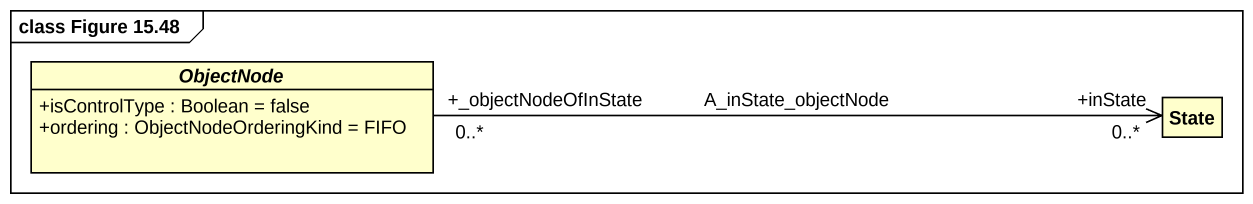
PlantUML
@startuml
mainframe class Figure 15.48
hide circle
hide empty members
skinparam classAttributeIconSize 0
abstract class ObjectNode {
  +isControlType : Boolean = false
  +ordering : ObjectNodeOrderingKind = FIFO
}
class "State" as State_
ObjectNode "+_objectNodeOfInState\n0..*" -right-> "+inState\n0..*" State_ : A_inState_objectNode
@enduml
